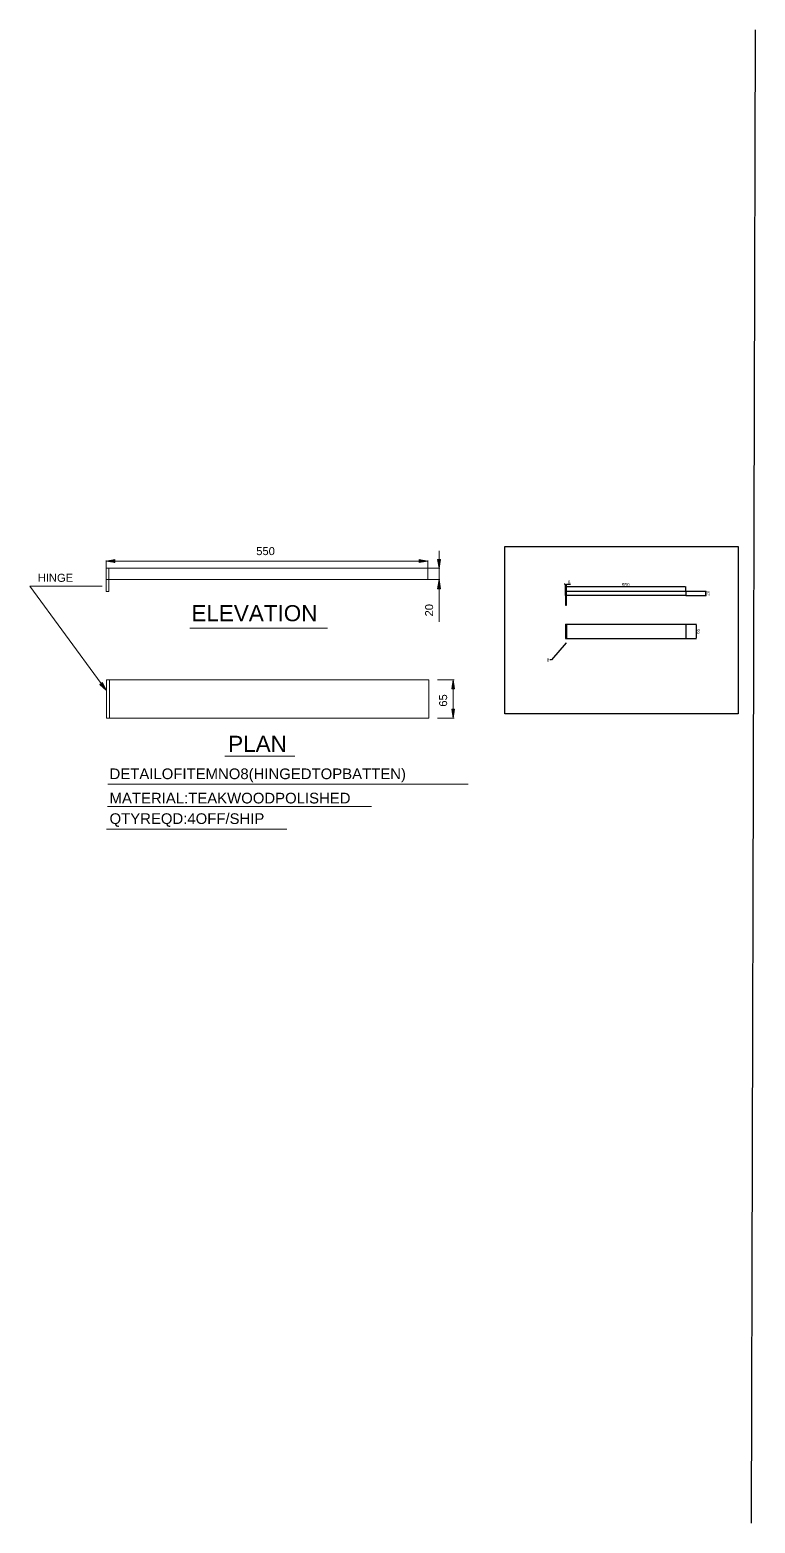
# Model space of a CAD drawing. Header units: millimetres. Extents: x -3009 to 55097, y -2803 to 5841.
# Drawn here: x -3009 to 307, y -2359 to 4465 of the extents above; entities that cross this region are included whole.
import ezdxf
from ezdxf import colors
from ezdxf.entities.mleader import LeaderData, LeaderLine
from ezdxf.math import Vec2, Vec3

# ---------------------------------------------------------------- set-up
doc = ezdxf.new("R2010")
doc.units = ezdxf.units.MM
for name, color, linetype in [('DIM', 10, 'Continuous'), ('PDF2_Geometry', 7, 'Continuous'), ('PDF2_Solid Fills', 7, 'Continuous'), ('PDF2_Text', 7, 'Continuous')]:
    doc.layers.add(name, color=color, linetype=linetype)
doc.styles.add('PDF F1', font='arial.ttf')
doc.styles.get("Standard").update_dxf_attribs({"font": 'arial.ttf', "height": 15})
doc.dimstyles.new('DIM', dxfattribs={"dimtxt": 15, "dimasz": 3, "dimexe": 1.25, "dimexo": 0.625, "dimtad": 2, "dimtoh": 1, "dimdec": 0, "dimtxsty": 'Standard', "dimcen": 2.5, "dimclrd": 1, "dimclre": 4, "dimclrt": 1, "dimadec": 0, "dimazin": 0, "dimtfac": 1, "dimtdec": 0, "dimtmove": 0, "dimatfit": 3, "dimfxl": 1, "dimtfillclr": 4, "dimarcsym": 0})

# ---------------------------------------------------------------- blocks, each defined once
blk = doc.blocks.new('*D1')
at = {"layer": 'Defpoints', "color": 0, "transparency": 16777216}
for p in [(-9.91970208028943, 1900.741170027528), (-9.91970208028943, 1880.741170027528), (82.22320702847314, 1900.741170027528)]:
    blk.add_point(p, dxfattribs=at)
at = {"layer": 'DIM', "color": 4, "lineweight": -2, "transparency": 16777216}
for p, q in [((-9.29470208028943, 1900.741170027528), (83.47320702847314, 1900.741170027528)), ((-9.29470208028943, 1880.741170027528), (83.47320702847315, 1880.741170027528))]:
    blk.add_line(p, q, dxfattribs=at)
at = {"layer": 'DIM', "color": 1, "lineweight": -2, "transparency": 16777216}
blk.add_line((82.22320702847315, 1883.741170027528), (82.22320702847314, 1897.741170027528), dxfattribs=at)
at = {"layer": 'DIM', "color": 1, "transparency": 16777216}
for points in [[(81.72320702847314, 1897.741170027528), (82.72320702847314, 1897.741170027528), (82.22320702847314, 1900.741170027528)], [(81.72320702847315, 1883.741170027528), (82.72320702847315, 1883.741170027528), (82.22320702847315, 1880.741170027528)]]:
    blk.add_solid(points, dxfattribs=at)
at = {"layer": 'DIM', "color": 1, "transparency": 16777216, "insert": (90.50680184429905, 1890.741170027527), "char_height": 15, "attachment_point": 5, "rotation": 90}
blk.add_mtext('20', dxfattribs=at)
blk = doc.blocks.new('*D2')
at = {"layer": 'Defpoints', "color": 0, "transparency": 16777216}
for p in [(-554.9197020802894, 1931.557950567132), (-559.9197020802894, 1900.741170027527), (-554.9197020802894, 1900.741170027527)]:
    blk.add_point(p, dxfattribs=at)
at = {"layer": 'DIM', "color": 1, "lineweight": -2, "transparency": 16777216}
for p, q in [((-562.9197020802894, 1931.557950567132), (-565.9197020802894, 1931.557950567132)), ((-559.9197020802894, 1931.557950567132), (-554.9197020802894, 1931.557950567132)), ((-551.9197020802894, 1931.557950567132), (-537.7242723394982, 1931.557950567132))]:
    blk.add_line(p, q, dxfattribs=at)
at = {"layer": 'DIM', "color": 4, "lineweight": -2, "transparency": 16777216}
for p, q in [((-559.9197020802894, 1901.366170027527), (-559.9197020802894, 1932.807950567132)), ((-554.9197020802894, 1901.366170027527), (-554.9197020802894, 1932.807950567132))]:
    blk.add_line(p, q, dxfattribs=at)
at = {"layer": 'DIM', "color": 1, "transparency": 16777216}
for points in [[(-562.9197020802894, 1932.057950567132), (-562.9197020802894, 1931.057950567132), (-559.9197020802894, 1931.557950567132)], [(-551.9197020802894, 1932.057950567132), (-551.9197020802894, 1931.057950567132), (-554.9197020802894, 1931.557950567132)]]:
    blk.add_solid(points, dxfattribs=at)
at = {"layer": 'DIM', "color": 1, "transparency": 16777216, "insert": (-543.3219872098938, 1939.810849612153), "char_height": 15, "attachment_point": 5}
blk.add_mtext('5', dxfattribs=at)
blk = doc.blocks.new('*D3')
at = {"layer": 'Defpoints', "color": 0, "transparency": 16777216}
for p in [(-9.919702080289424, 1920.848002481804), (-559.9197020802894, 1900.741170027527), (-9.919702080289426, 1900.741170027527)]:
    blk.add_point(p, dxfattribs=at)
at = {"layer": 'DIM', "color": 4, "lineweight": -2, "transparency": 16777216}
for p, q in [((-559.9197020802894, 1901.366170027527), (-559.9197020802894, 1922.098002481804)), ((-9.919702080289426, 1901.366170027527), (-9.919702080289424, 1922.098002481804))]:
    blk.add_line(p, q, dxfattribs=at)
at = {"layer": 'DIM', "color": 1, "lineweight": -2, "transparency": 16777216}
blk.add_line((-556.9197020802894, 1920.848002481804), (-12.91970208028942, 1920.848002481804), dxfattribs=at)
at = {"layer": 'DIM', "color": 1, "transparency": 16777216}
for points in [[(-556.9197020802894, 1921.348002481804), (-556.9197020802894, 1920.348002481804), (-559.9197020802894, 1920.848002481804)], [(-12.91970208028942, 1921.348002481804), (-12.91970208028942, 1920.348002481804), (-9.919702080289424, 1920.848002481804)]]:
    blk.add_solid(points, dxfattribs=at)
at = {"layer": 'DIM', "color": 1, "transparency": 16777216, "insert": (-284.9197020802894, 1929.131597297629), "char_height": 15, "attachment_point": 5}
blk.add_mtext('550', dxfattribs=at)
blk = doc.blocks.new('*D4')
at = {"layer": 'Defpoints', "color": 0, "transparency": 16777216}
for p in [(-9.91970208028943, 1748.925326783753), (-9.91970208028943, 1683.925326783753), (36.9023714674987, 1683.925326783753)]:
    blk.add_point(p, dxfattribs=at)
at = {"layer": 'DIM', "color": 4, "lineweight": -2, "transparency": 16777216}
for p, q in [((-9.29470208028943, 1748.925326783753), (38.15237146749868, 1748.925326783753)), ((-9.29470208028943, 1683.925326783753), (38.1523714674987, 1683.925326783753))]:
    blk.add_line(p, q, dxfattribs=at)
at = {"layer": 'DIM', "color": 1, "lineweight": -2, "transparency": 16777216}
blk.add_line((36.90237146749868, 1745.925326783753), (36.9023714674987, 1686.925326783753), dxfattribs=at)
at = {"layer": 'DIM', "color": 1, "transparency": 16777216}
for points in [[(36.40237146749868, 1745.925326783753), (37.40237146749868, 1745.925326783753), (36.90237146749868, 1748.925326783753)], [(36.4023714674987, 1686.925326783753), (37.4023714674987, 1686.925326783753), (36.9023714674987, 1683.925326783753)]]:
    blk.add_solid(points, dxfattribs=at)
at = {"layer": 'DIM', "color": 1, "transparency": 16777216, "insert": (45.18596628332455, 1716.425326783753), "char_height": 15, "attachment_point": 5, "rotation": 90}
blk.add_mtext('65', dxfattribs=at)

msp = doc.modelspace()

# ---------------------------------------------------------------- hatches: boundary and pattern name
at = {"layer": 'PDF2_Solid Fills', "transparency": 33554559}
for points in [[(-2628.29004485203, 2030.782730706618), (-2620.283659990724, 2028.781131363794), (-2620.283659990724, 2042.792314253573), (-2630.291694234846, 2042.792314253573), (-2642.3012777818, 2040.790714910756), (-2648.306025770282, 2038.789115567917), (-2656.31251071157, 2036.787528735098), (-2642.3012777818, 2034.785929392274), (-2638.298079096152, 2032.784330049442)], [(-1229.172154257132, 2028.781131363794), (-1225.168868001514, 2030.782730706618), (-1209.156085768904, 2032.784330049442), (-1207.15462403604, 2034.785929392274), (-1189.14020493062, 2036.587364547435), (-1189.14020493062, 2037.187858778459), (-1217.16247063021, 2042.792314253573), (-1229.172154257132, 2042.792314253573)], [(-1131.093823988682, 2040.790714910756), (-1129.759396626767, 2044.793938616393), (-1143.103319965667, 2044.793938616393), (-1143.103319965667, 2036.787528735098), (-1141.101670582866, 2036.787528735098), (-1141.101670582866, 2024.777932678138), (-1139.100221359986, 2024.777932678138), (-1139.100221359986, 2012.768324111195), (-1137.098571977178, 2012.768324111195), (-1137.098571977178, 2002.760339907058), (-1135.09693510436, 2020.774746502488), (-1133.095285721553, 2032.784330049442)], [(-1135.09693510436, 1934.705962250999), (-1135.09693510436, 1948.717145140778), (-1137.098571977178, 1948.717145140778), (-1139.100221359986, 1936.707561593837), (-1141.101670582866, 1926.699564879702), (-1143.103319965667, 1918.693180018396), (-1143.103319965667, 1912.438177185388), (-1129.092187115872, 1910.686795157097), (-1129.092187115872, 1914.689981332747), (-1131.093823988682, 1914.689981332747), (-1131.093823988682, 1922.696378704051), (-1133.095285721553, 1922.696378704051), (-1133.095285721553, 1934.705962250999)], [(-1071.045806173941, 1478.341262046852), (-1071.045806173941, 1490.350945673774), (-1073.047455556749, 1490.350945673774), (-1075.04891728962, 1478.341262046852), (-1077.050554162422, 1466.331678499897), (-1079.05220354523, 1456.32374433575), (-1079.05220354523, 1454.322094952942), (-1065.041070695435, 1454.322094952942), (-1065.041070695435, 1456.32374433575), (-1067.042519918316, 1456.32374433575), (-1067.042519918316, 1466.331678499897), (-1069.044169301116, 1466.331678499897), (-1069.044169301116, 1478.341262046852)], [(-1067.042519918316, 1356.24377719449), (-1065.041070695435, 1360.246975880138), (-1079.05220354523, 1360.246975880138), (-1079.05220354523, 1356.24377719449), (-1077.050554162422, 1356.24377719449), (-1077.050554162422, 1344.234193647528), (-1075.04891728962, 1344.234193647528), (-1075.04891728962, 1328.221311334957), (-1073.047455556749, 1328.221311334957), (-1073.047455556749, 1318.21337717081), (-1071.045806173941, 1334.226159403413), (-1069.044169301116, 1348.237379823186)]]:
    msp.add_hatch(color=256, dxfattribs=at).paths.add_polyline_path(points)
h = msp.add_hatch(color=256, dxfattribs=at)
h.paths.add_polyline_path([(-2674.326829737016, 1476.339712744018), (-2674.326829737016, 1480.34291142966), (-2678.330028422664, 1480.34291142966), (-2682.333227108313, 1476.339712744018), (-2688.338062666786, 1474.338075871194), (-2686.336425793976, 1472.336526568361), (-2682.333227108313, 1470.334877185538), (-2672.325280434183, 1460.326943021399), (-2672.325280434183, 1456.32374433575), (-2668.32209425851, 1456.32374433575), (-2660.315696887228, 1448.317346964446), (-2660.315696887228, 1452.320545650095), (-2662.317246190047, 1452.320545650095), (-2662.317246190047, 1456.32374433575), (-2664.318895572876, 1456.32374433575), (-2664.318895572876, 1460.326943021399), (-2666.32044487571, 1460.326943021399), (-2666.32044487571, 1464.330129197057), (-2668.32209425851, 1464.330129197057), (-2668.32209425851, 1468.333327882712), (-2670.323643561358, 1468.333327882712), (-2670.323643561358, 1472.336526568361), (-2672.325280434183, 1472.336526568361), (-2672.325280434183, 1476.339712744018)])
h.paths.add_polyline_path([(-2660.315696887228, 1448.317346964446), (-2658.314060014418, 1446.315710091636), (-2658.314060014418, 1448.317346964446)])

# ---------------------------------------------------------------- linework, layer by layer
for p, q in [((306.8741217404604, 4465.19102986902), (288.6658862456679, -2358.727794000879)), ((-559.9197020802894, 1900.741170027527), (-9.919702080289426, 1900.741170027527)), ((-559.9197020802894, 1880.741170027527), (-559.9197020802894, 1900.741170027527)), ((-559.9197020802894, 1900.741170027527), (-559.9197020802894, 1835.741170027527)), ((-9.919702080289426, 1880.741170027527), (-559.9197020802894, 1880.741170027527)), ((-554.9197020802894, 1835.741170027527), (-554.9197020802894, 1900.741170027527)), ((-9.919702080289426, 1900.741170027527), (-9.919702080289426, 1880.741170027527)), ((-559.9197020802894, 1835.741170027527), (-554.9197020802894, 1835.741170027527)), ((-559.9197020802894, 1748.925326783752), (-559.9197020802894, 1683.925326783752)), ((-559.9197020802894, 1748.925326783752), (-9.919702080289426, 1748.925326783752)), ((-554.9197020802894, 1748.925326783752), (-554.9197020802894, 1683.925326783752)), ((-9.919702080289426, 1748.925326783752), (-9.919702080289426, 1683.925326783752)), ((-559.9197020802894, 1683.925326783752), (-9.919702080289426, 1683.925326783752))]:
    msp.add_line(p, q)
at = {"color": 242, "true_color": 0xcd2027}
msp.add_lwpolyline([(-837.3924221545458, 2104.409246630967), (229.066252052784, 2104.409246630967), (229.066252052784, 1339.885708846152), (-837.3924221545458, 1339.885708846152)], close=True, dxfattribs=at)
at = {"layer": 'PDF2_Geometry', "lineweight": 13}
for points in [[(-1137.098571977178, 2044.793938616393), (-1137.098571977178, 2084.8259129629)], [(-2660.315696887228, 2006.763538592713), (-2660.315696887228, 2040.790714910756)], [(-2648.306025770282, 2004.761939249889), (-2648.306025770282, 1898.677161570151), (-2660.315696887228, 1898.677161570151), (-2660.315696887228, 2004.761939249889), (-1189.14020493062, 2004.761939249889), (-1189.14020493062, 1952.720331316435), (-2660.315696887228, 1952.720331316435)], [(-2620.283659990724, 2036.787528735098), (-1229.172154257132, 2036.787528735098)], [(-1189.14020493062, 2006.763538592713), (-1189.14020493062, 2040.790714910756)], [(-1187.138555547805, 2004.761939249889), (-1135.09693510436, 2004.761939249889)], [(-1137.098571977178, 2004.761939249889), (-1137.098571977178, 1952.720331316435)], [(-2682.333227108313, 1478.341262046852), (-3008.593945008826, 1922.696378704051), (-2756.392427812847, 1922.696378704051), (-2678.330028422664, 1922.696378704051)], [(-1187.138555547805, 1952.720331316435), (-1135.09693510436, 1952.720331316435)], [(-1137.098571977178, 1910.686795157097), (-1137.098571977178, 1760.566844445188)], [(-2278.0101598576, 1730.542829282822), (-1647.50644192761, 1730.542829282822)], [(-2644.302827084648, 1494.354144359429), (-2644.302827084648, 1320.214926473651)], [(-1145.104969348475, 1494.354144359429), (-1069.044169301116, 1494.354144359429)], [(-1073.047455556749, 1454.322094952942), (-1073.047455556749, 1360.246975880138)], [(-1145.104969348475, 1320.214926473651), (-1069.044169301116, 1320.214926473651)], [(-2117.882274981566, 1146.075808667832), (-1797.626392639511, 1146.075808667832)], [(-2652.30921194594, 1017.973475747014), (-1004.993052880694, 1017.973475747014)], [(-2654.31086132874, 915.8918592229384), (-1447.346507645081, 915.8918592229384)], [(-2658.314060014418, 811.8087059060199), (-1833.655055710406, 811.8087059060199)]]:
    msp.add_lwpolyline(points, dxfattribs=at)
for points in [[(-2620.283659990724, 2044.793938616393), (-2620.283659990724, 2030.782730706618), (-2660.315696887228, 2036.787528735098)], [(-1229.172154257132, 2044.793938616393), (-1229.172154257132, 2030.782730706618), (-1189.14020493062, 2036.787528735098)], [(-1145.104969348475, 2044.793938616393), (-1131.093823988682, 2044.793938616393), (-1137.098571977178, 2004.761939249889)], [(-1145.104969348475, 1910.686795157097), (-1131.093823988682, 1910.686795157097), (-1137.098571977178, 1952.720331316435)], [(-2676.328479119817, 1482.344560812475), (-2658.314060014418, 1446.315710091636), (-2688.338062666786, 1474.338075871194)], [(-1185.136918674994, 1320.214926473651), (-1185.136918674994, 1494.354144359429), (-2658.314060014418, 1494.354144359429), (-2658.314060014418, 1320.214926473651)], [(-1079.05220354523, 1454.322094952942), (-1067.042519918316, 1454.322094952942), (-1073.047455556749, 1494.354144359429)], [(-1079.05220354523, 1360.246975880138), (-1067.042519918316, 1360.246975880138), (-1073.047455556749, 1320.214926473651)]]:
    msp.add_lwpolyline(points, close=True, dxfattribs=at)

# ---------------------------------------------------------------- texts
at = {"layer": 'PDF2_Text', "attachment_point": 4, "style": 'PDF F1'}
for s, insert, char_height in [('550', (-1973.804193276483, 2082.973887887369), 36.57469555997979), ('HINGE', (-2972.578676755402, 1960.865007080312), 36.57469555997979), ('ELEVATION', (-2270.002117877935, 1799.055112696748), 73.47118144399533), ('PLAN', (-2101.852980580596, 1202.590053404063), 73.47118144399533), ('DETAILOFITEMNO8(HINGEDTOPBATTEN)', (-2644.294109246395, 1058.202832743562), 48.76736025799748), ('MATERIAL:TEAKWOODPOLISHED', (-2644.294109246395, 954.1249201375758), 48.76736025799748), ('QTYREQD:4OFF/SHIP', (-2644.294109246395, 854.0472436449782), 48.76736025799748)]:
    msp.add_mtext(s, dxfattribs=dict(at, insert=insert, char_height=char_height))
at = {"layer": 'PDF2_Text', "char_height": 36.57176352969245, "attachment_point": 4, "rotation": 90, "style": 'PDF F1'}
for s, insert in [('20', (-1183.239747027845, 1784.564469261022)), ('65', (-1119.173867183359, 1372.220222319644))]:
    msp.add_mtext(s, dxfattribs=dict(at, insert=insert))

# ---------------------------------------------------------------- dimensions: what is measured, and where the dimension line sits
at = {"layer": 'DIM'}
for base, p2, picture, middle in [((-554.9197020802894, 1931.557950567132), (-554.9197020802894, 1900.741170027527), '*D2', (-543.3219872098938, 1939.810849612153)), ((-9.919702080289424, 1920.848002481804), (-9.919702080289426, 1900.741170027527), '*D3', (-284.9197020802894, 1929.131597297629))]:
    dim = msp.add_linear_dim(base=base, p1=(-559.9197020802894, 1900.741170027527), p2=p2, dimstyle='DIM', dxfattribs=at)
    dim.commit()
    dim.dimension.update_dxf_attribs({"geometry": picture, "text_midpoint": middle})
dim = msp.add_linear_dim(base=(82.22320702847314, 1900.741170027528), p1=(-9.919702080289426, 1880.741170027527), p2=(-9.919702080289426, 1900.741170027527), angle=90, dimstyle='DIM', dxfattribs=at)
dim.commit()
dim.dimension.update_dxf_attribs({"geometry": '*D1', "text_midpoint": (82.22320702847367, 1890.741170027527), "dimtype": 160})
dim = msp.add_linear_dim(base=(36.9023714674987, 1683.925326783753), p1=(-9.919702080289426, 1748.925326783752), p2=(-9.919702080289426, 1683.925326783752), angle=90, dimstyle='DIM', dxfattribs=at)
dim.commit()
dim.dimension.update_dxf_attribs({"geometry": '*D4', "text_midpoint": (45.18596628332455, 1716.425326783753)})

# ---------------------------------------------------------------- leaders
ml = msp.add_multileader_mtext('Standard')
ml.set_content('8', color=256)
ml.set_leader_properties()
ml.build(insert=Vec2(0, 0))
ctx = ml.context
ctx.base_point, ctx.char_height, ctx.plane_origin = Vec3(-645.9362022229308, 1586.074769829642), 15, Vec3(-554.4768512082483, 1667.840302814161)
ctx.text_align_type = 2
notes = []
notes.append((ctx, [(0, (1, 1, 0), (-624.0521640237494, 1586.074769829642), (-1, 0), 8, [(0, [(-554.4768512082483, 1667.840302814161)], 0, [])])]))
ctx.mtext.insert, ctx.mtext.alignment, ctx.mtext.flow_direction = Vec3(-634.0521640237494, 1593.702668874663), 3, 5
for ctx, leaders in notes:
    for number, flags, end, landing, length, lines in leaders:
        leader = LeaderData()
        leader.index, (leader.has_last_leader_line, leader.has_dogleg_vector, leader.attachment_direction) = number, flags
        leader.last_leader_point, leader.dogleg_vector, leader.dogleg_length = Vec3(end), Vec3(landing), length
        for number, points, colour, breaks in lines:
            line = LeaderLine()
            line.index, line.vertices, line.color, line.breaks = number, Vec3.list(points), colors.encode_raw_color(colour), breaks
            leader.lines.append(line)
        ctx.leaders.append(leader)

doc.saveas('drawing.dxf')
